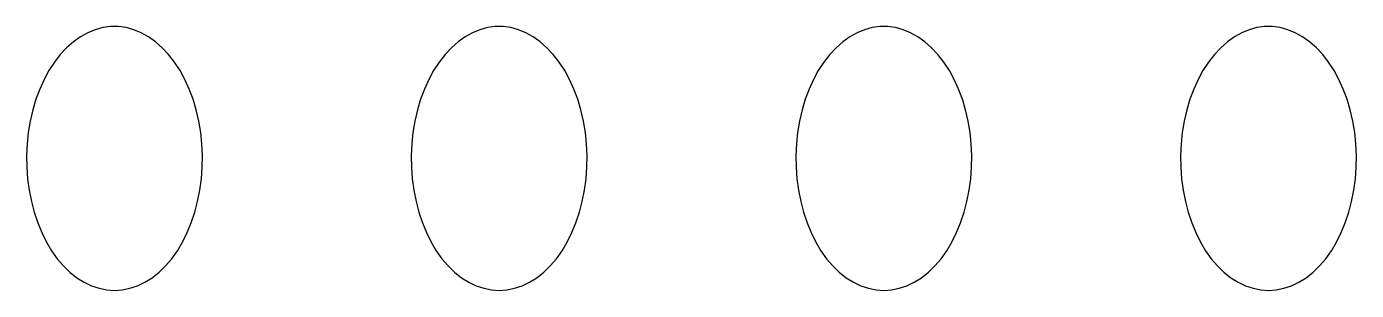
# Model space of a CAD drawing. Header units: millimetres. Extents: x 0 to 30.2, y 0 to 6.
import ezdxf

# ---------------------------------------------------------------- set-up
doc = ezdxf.new("R2010")
doc.units = ezdxf.units.MM

msp = doc.modelspace()

# ---------------------------------------------------------------- linework, layer by layer
for points in [[(1.99951, 0), (1.99951, 0), (2.17627, 0.01174), (2.351647, 0.046866), (2.524268, 0.105105), (2.692782, 0.186001), (2.85587, 0.28892), (3.012256, 0.413056), (3.160716, 0.557439), (3.300088, 0.720939), (3.429281, 0.902275), (3.547284, 1.100029), (3.653174, 1.312652), (3.746121, 1.538481), (3.825399, 1.775749), (3.890387, 2.022598), (3.940576, 2.277097), (3.975574, 2.537253), (3.995106, 2.801031), (3.999021, 3.066366), (3.987286, 3.331182), (3.959994, 3.593406), (3.917359, 3.850985), (3.859714, 4.101905), (3.78751, 4.3442), (3.701313, 4.575976), (3.601797, 4.795417), (3.489741, 5.000807), (3.366022, 5.190537), (3.231608, 5.363124), (3.087551, 5.517216), (2.934979, 5.651607), (2.775085, 5.765246), (2.609122, 5.857244), (2.438387, 5.926879), (2.264218, 5.973608), (2.087977, 5.997064), (1.911043, 5.997064), (1.734802, 5.973608), (1.560633, 5.926879), (1.389898, 5.857244), (1.223935, 5.765246), (1.064041, 5.651607), (0.911469, 5.517216), (0.767412, 5.363124), (0.632998, 5.190537), (0.509279, 5.000807), (0.397223, 4.795417), (0.297707, 4.575976), (0.21151, 4.3442), (0.139306, 4.101905), (0.081661, 3.850985), (0.039026, 3.593406), (0.011734, 3.331182), (-0.000001, 3.066366), (0.003914, 2.801031), (0.023446, 2.537253), (0.058444, 2.277097), (0.108633, 2.022598), (0.173621, 1.775749), (0.252899, 1.538481), (0.345846, 1.312652), (0.451736, 1.100029), (0.569739, 0.902275), (0.698932, 0.720939), (0.838304, 0.557439), (0.986764, 0.413056), (1.14315, 0.28892), (1.306238, 0.186001), (1.474752, 0.105105), (1.647373, 0.046866), (1.82275, 0.01174), (1.99951, 0)], [(10.74951, 0), (10.74951, 0), (10.92627, 0.01174), (11.101647, 0.046866), (11.274268, 0.105105), (11.442782, 0.186001), (11.60587, 0.28892), (11.762256, 0.413056), (11.910716, 0.557439), (12.050088, 0.720939), (12.179281, 0.902275), (12.297284, 1.100029), (12.403174, 1.312652), (12.496121, 1.538481), (12.575399, 1.775749), (12.640387, 2.022598), (12.690576, 2.277097), (12.725574, 2.537253), (12.745106, 2.801031), (12.749021, 3.066366), (12.737286, 3.331182), (12.709994, 3.593406), (12.667359, 3.850985), (12.609714, 4.101905), (12.53751, 4.3442), (12.451313, 4.575976), (12.351797, 4.795417), (12.239741, 5.000807), (12.116022, 5.190537), (11.981608, 5.363124), (11.837551, 5.517216), (11.684979, 5.651607), (11.525085, 5.765246), (11.359122, 5.857244), (11.188387, 5.926879), (11.014218, 5.973608), (10.837977, 5.997064), (10.661043, 5.997064), (10.484802, 5.973608), (10.310633, 5.926879), (10.139898, 5.857244), (9.973935, 5.765246), (9.814041, 5.651607), (9.661469, 5.517216), (9.517412, 5.363124), (9.382998, 5.190537), (9.259279, 5.000807), (9.147223, 4.795417), (9.047707, 4.575976), (8.96151, 4.3442), (8.889306, 4.101905), (8.831661, 3.850985), (8.789026, 3.593406), (8.761734, 3.331182), (8.749999, 3.066366), (8.753914, 2.801031), (8.773446, 2.537253), (8.808444, 2.277097), (8.858633, 2.022598), (8.923621, 1.775749), (9.002899, 1.538481), (9.095846, 1.312652), (9.201736, 1.100029), (9.319739, 0.902275), (9.448932, 0.720939), (9.588304, 0.557439), (9.736764, 0.413056), (9.89315, 0.28892), (10.056238, 0.186001), (10.224752, 0.105105), (10.397373, 0.046866), (10.57275, 0.01174), (10.74951, 0)], [(19.49951, 0), (19.49951, 0), (19.67627, 0.01174), (19.851647, 0.046866), (20.024268, 0.105105), (20.192782, 0.186001), (20.35587, 0.28892), (20.512256, 0.413056), (20.660716, 0.557439), (20.800088, 0.720939), (20.929281, 0.902275), (21.047284, 1.100029), (21.153174, 1.312652), (21.246121, 1.538481), (21.325399, 1.775749), (21.390387, 2.022598), (21.440576, 2.277097), (21.475574, 2.537253), (21.495106, 2.801031), (21.499021, 3.066366), (21.487286, 3.331182), (21.459994, 3.593406), (21.417359, 3.850985), (21.359714, 4.101905), (21.28751, 4.3442), (21.201313, 4.575976), (21.101797, 4.795417), (20.989741, 5.000807), (20.866022, 5.190537), (20.731608, 5.363124), (20.587551, 5.517216), (20.434979, 5.651607), (20.275085, 5.765246), (20.109122, 5.857244), (19.938387, 5.926879), (19.764218, 5.973608), (19.587977, 5.997064), (19.411043, 5.997064), (19.234802, 5.973608), (19.060633, 5.926879), (18.889898, 5.857244), (18.723935, 5.765246), (18.564041, 5.651607), (18.411469, 5.517216), (18.267412, 5.363124), (18.132998, 5.190537), (18.009279, 5.000807), (17.897223, 4.795417), (17.797707, 4.575976), (17.71151, 4.3442), (17.639306, 4.101905), (17.581661, 3.850985), (17.539026, 3.593406), (17.511734, 3.331182), (17.499999, 3.066366), (17.503914, 2.801031), (17.523446, 2.537253), (17.558444, 2.277097), (17.608633, 2.022598), (17.673621, 1.775749), (17.752899, 1.538481), (17.845846, 1.312652), (17.951736, 1.100029), (18.069739, 0.902275), (18.198932, 0.720939), (18.338304, 0.557439), (18.486764, 0.413056), (18.64315, 0.28892), (18.806238, 0.186001), (18.974752, 0.105105), (19.147373, 0.046866), (19.32275, 0.01174), (19.49951, 0)], [(28.24951, 0), (28.24951, 0), (28.42627, 0.01174), (28.601647, 0.046866), (28.774268, 0.105105), (28.942782, 0.186001), (29.10587, 0.28892), (29.262256, 0.413056), (29.410716, 0.557439), (29.550088, 0.720939), (29.679281, 0.902275), (29.797284, 1.100029), (29.903174, 1.312652), (29.996121, 1.538481), (30.075399, 1.775749), (30.140387, 2.022598), (30.190576, 2.277097), (30.225574, 2.537253), (30.245106, 2.801031), (30.249021, 3.066366), (30.237286, 3.331182), (30.209994, 3.593406), (30.167359, 3.850985), (30.109714, 4.101905), (30.03751, 4.3442), (29.951313, 4.575976), (29.851797, 4.795417), (29.739741, 5.000807), (29.616022, 5.190537), (29.481608, 5.363124), (29.337551, 5.517216), (29.184979, 5.651607), (29.025085, 5.765246), (28.859122, 5.857244), (28.688387, 5.926879), (28.514218, 5.973608), (28.337977, 5.997064), (28.161043, 5.997064), (27.984802, 5.973608), (27.810633, 5.926879), (27.639898, 5.857244), (27.473935, 5.765246), (27.314041, 5.651607), (27.161469, 5.517216), (27.017412, 5.363124), (26.882998, 5.190537), (26.759279, 5.000807), (26.647223, 4.795417), (26.547707, 4.575976), (26.46151, 4.3442), (26.389306, 4.101905), (26.331661, 3.850985), (26.289026, 3.593406), (26.261734, 3.331182), (26.249999, 3.066366), (26.253914, 2.801031), (26.273446, 2.537253), (26.308444, 2.277097), (26.358633, 2.022598), (26.423621, 1.775749), (26.502899, 1.538481), (26.595846, 1.312652), (26.701736, 1.100029), (26.819739, 0.902275), (26.948932, 0.720939), (27.088304, 0.557439), (27.236764, 0.413056), (27.39315, 0.28892), (27.556238, 0.186001), (27.724752, 0.105105), (27.897373, 0.046866), (28.07275, 0.01174), (28.24951, 0)]]:
    msp.add_lwpolyline(points, close=True)

doc.saveas('drawing.dxf')
